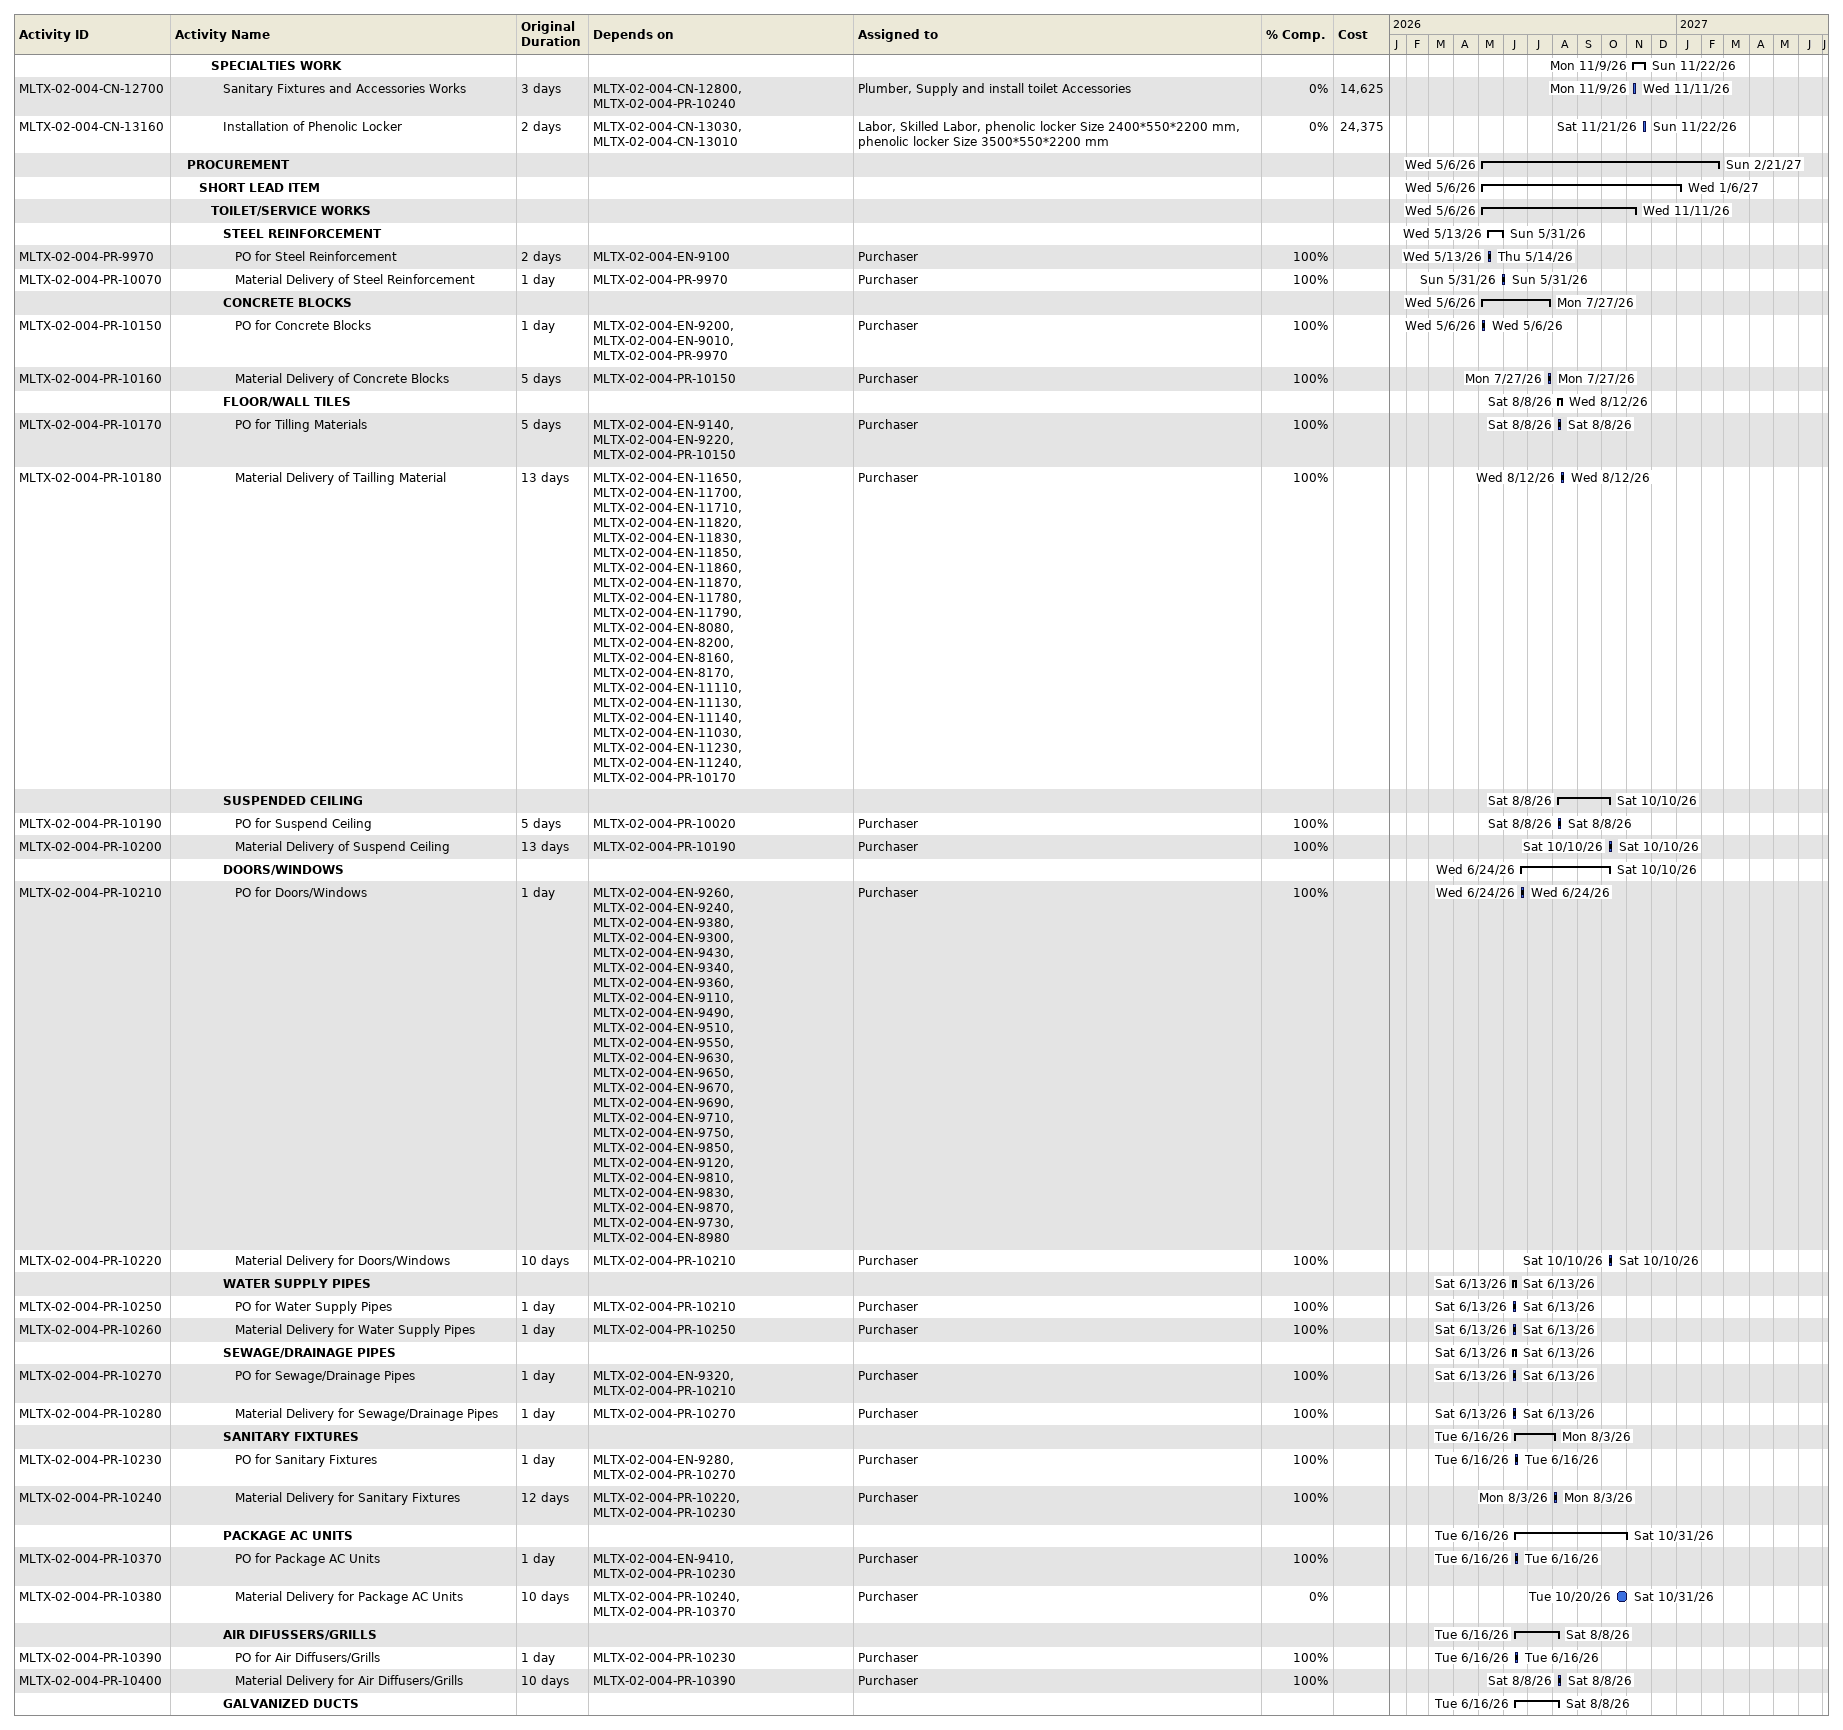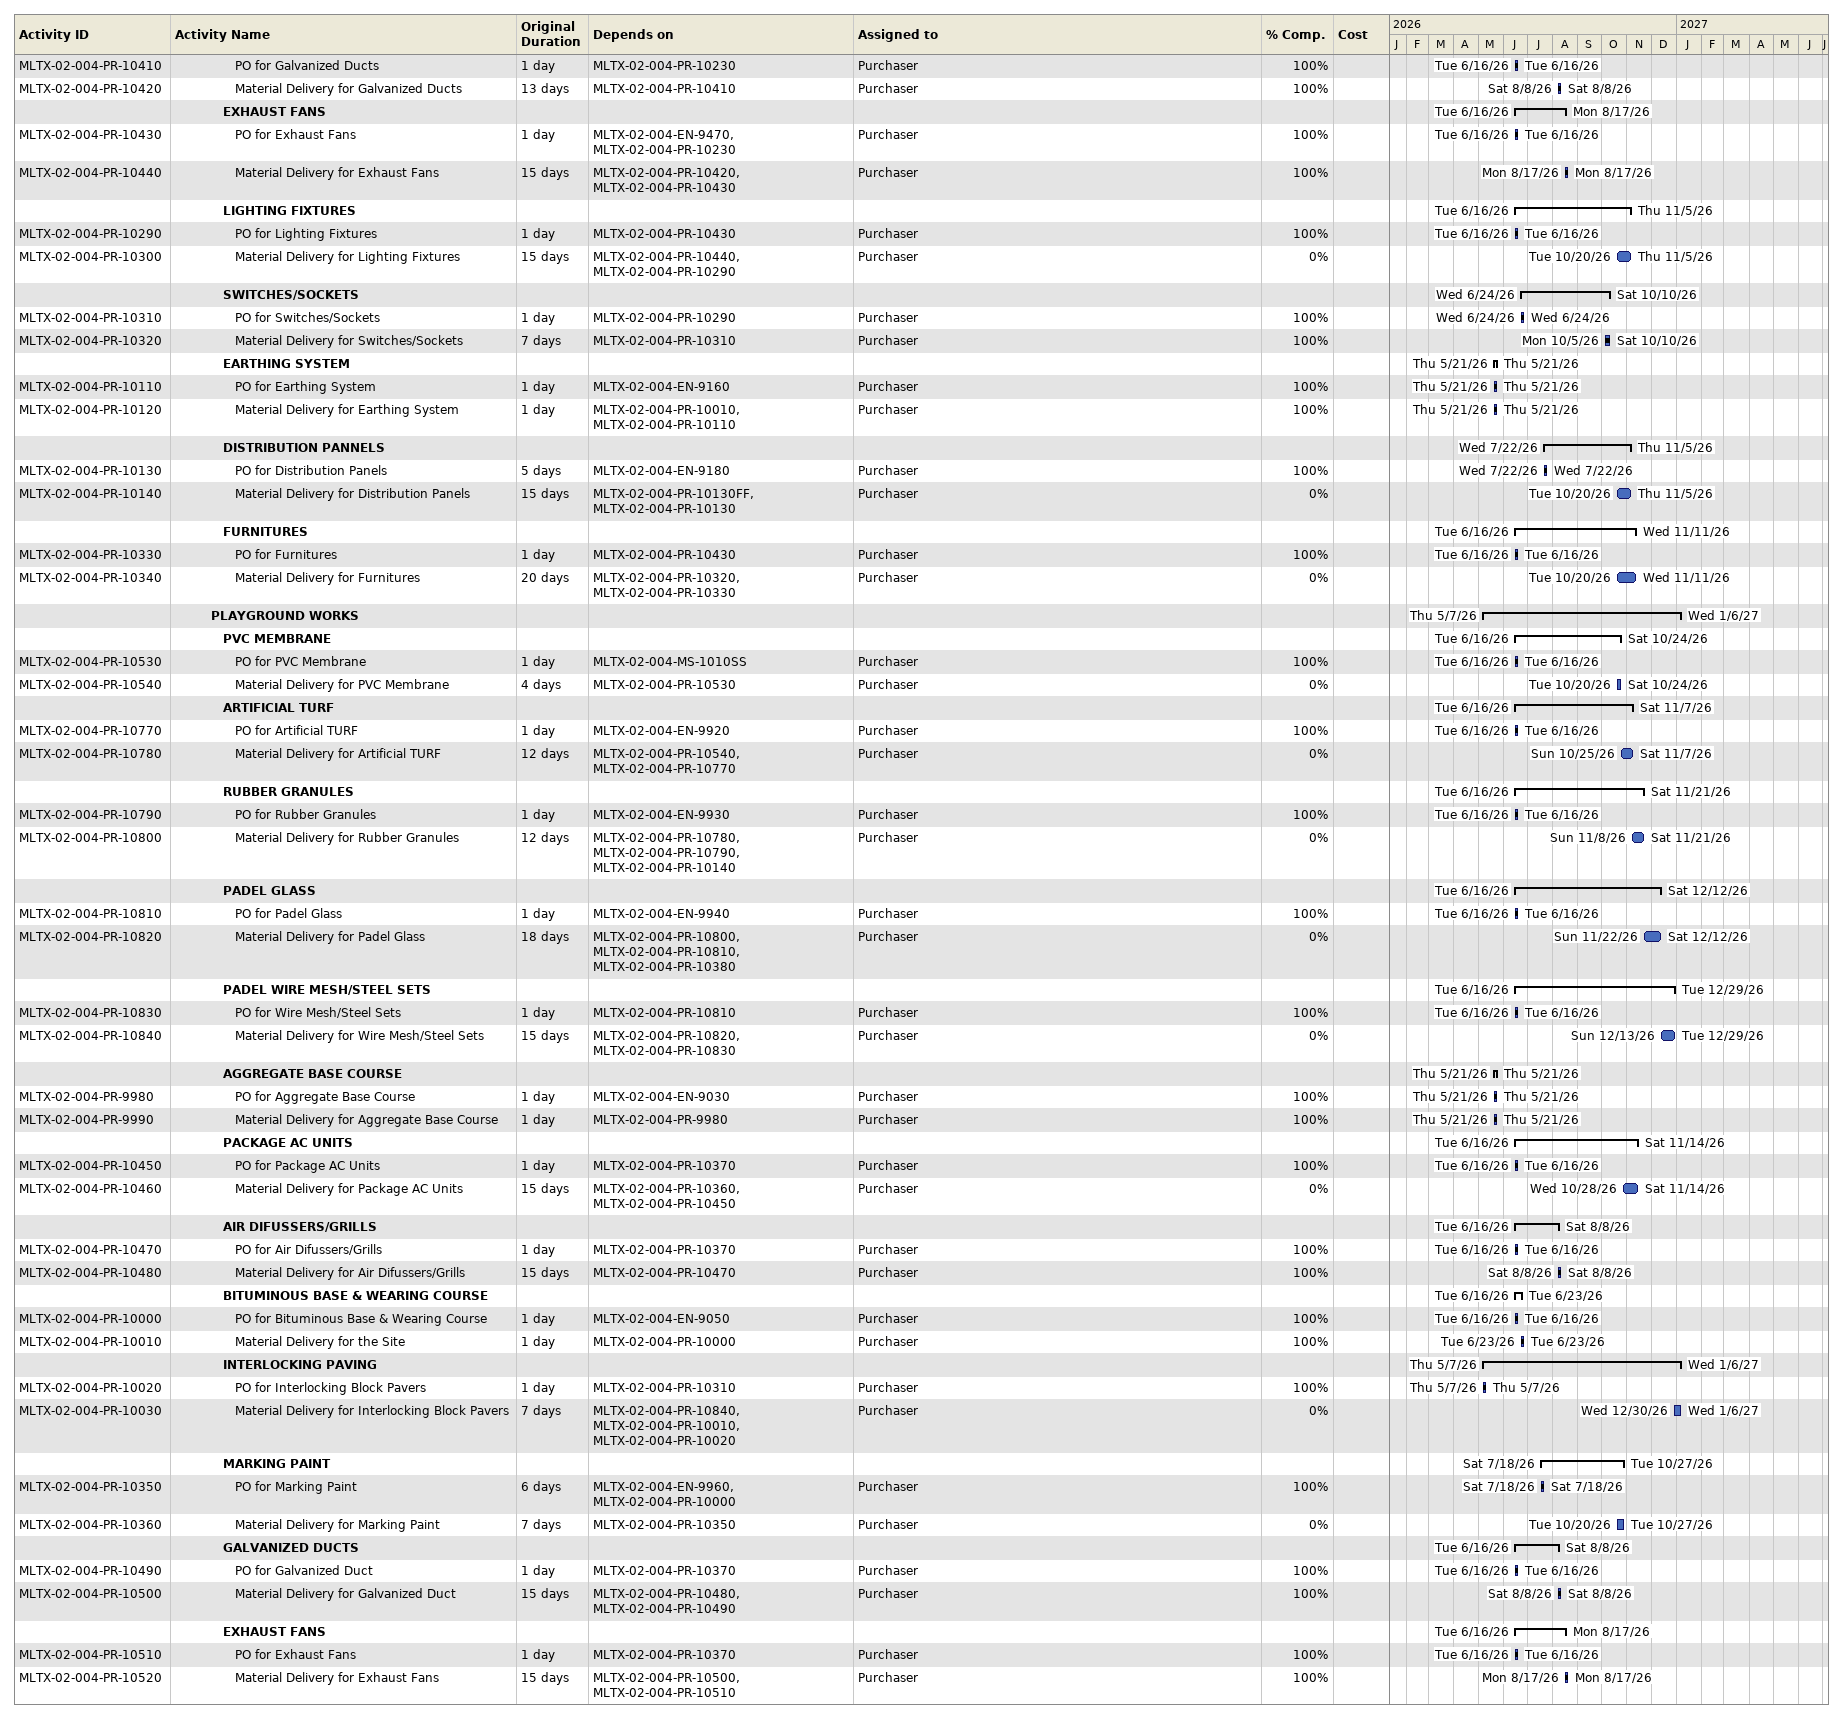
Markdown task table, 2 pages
| ID | Level | Task | Original duration | Start | Finish | Predecessors | Resources | % complete | Cost |
|---|---|---|---|---|---|---|---|---|---|
|  | 4 | **SPECIALTIES WORK** |  | 2026-11-09 | 2026-11-22 |  |  |  |  |
| MLTX-02-004-CN-12700 | 5 | Sanitary Fixtures and Accessories Works | 3d | 2026-11-09 | 2026-11-11 | MLTX-02-004-CN-12800, MLTX-02-004-PR-10240 | Plumber, Supply and install toilet Accessories | 0 | 14625 |
| MLTX-02-004-CN-13160 | 5 | Installation of Phenolic Locker | 2d | 2026-11-21 | 2026-11-22 | MLTX-02-004-CN-13030, MLTX-02-004-CN-13010 | Labor, Skilled Labor, phenolic locker Size 2400*550*2200 mm, phenolic locker Size 3500*550*2200 mm | 0 | 24375 |
|  | 2 | **PROCUREMENT** |  | 2026-05-06 | 2027-02-21 |  |  |  |  |
|  | 3 | **SHORT LEAD ITEM** |  | 2026-05-06 | 2027-01-06 |  |  |  |  |
|  | 4 | **TOILET/SERVICE WORKS** |  | 2026-05-06 | 2026-11-11 |  |  |  |  |
|  | 5 | **STEEL REINFORCEMENT** |  | 2026-05-13 | 2026-05-31 |  |  |  |  |
| MLTX-02-004-PR-9970 | 6 | PO for Steel Reinforcement | 2d | 2026-05-13 | 2026-05-14 | MLTX-02-004-EN-9100 | Purchaser | 100 |  |
| MLTX-02-004-PR-10070 | 6 | Material Delivery of Steel Reinforcement | 1d | 2026-05-31 | 2026-05-31 | MLTX-02-004-PR-9970 | Purchaser | 100 |  |
|  | 5 | **CONCRETE BLOCKS** |  | 2026-05-06 | 2026-07-27 |  |  |  |  |
| MLTX-02-004-PR-10150 | 6 | PO for Concrete Blocks | 1d | 2026-05-06 | 2026-05-06 | MLTX-02-004-EN-9200, MLTX-02-004-EN-9010, MLTX-02-004-PR-9970 | Purchaser | 100 |  |
| MLTX-02-004-PR-10160 | 6 | Material Delivery of Concrete Blocks | 5d | 2026-07-27 | 2026-07-27 | MLTX-02-004-PR-10150 | Purchaser | 100 |  |
|  | 5 | **FLOOR/WALL TILES** |  | 2026-08-08 | 2026-08-12 |  |  |  |  |
| MLTX-02-004-PR-10170 | 6 | PO for Tilling Materials | 5d | 2026-08-08 | 2026-08-08 | MLTX-02-004-EN-9140, MLTX-02-004-EN-9220, MLTX-02-004-PR-10150 | Purchaser | 100 |  |
| MLTX-02-004-PR-10180 | 6 | Material Delivery of Tailling Material | 13d | 2026-08-12 | 2026-08-12 | MLTX-02-004-EN-11650, MLTX-02-004-EN-11700, MLTX-02-004-EN-11710, MLTX-02-004-EN-11820, MLTX-02-004-EN-11830, MLTX-02-004-EN-11850, MLTX-02-004-EN-11860, MLTX-02-004-EN-11870, MLTX-02-004-EN-11780, MLTX-02-004-EN-11790, MLTX-02-004-EN-8080, MLTX-02-004-EN-8200, MLTX-02-004-EN-8160, MLTX-02-004-EN-8170, MLTX-02-004-EN-11110, MLTX-02-004-EN-11130, MLTX-02-004-EN-11140, MLTX-02-004-EN-11030, MLTX-02-004-EN-11230, MLTX-02-004-EN-11240, MLTX-02-004-PR-10170 | Purchaser | 100 |  |
|  | 5 | **SUSPENDED CEILING** |  | 2026-08-08 | 2026-10-10 |  |  |  |  |
| MLTX-02-004-PR-10190 | 6 | PO for Suspend Ceiling | 5d | 2026-08-08 | 2026-08-08 | MLTX-02-004-PR-10020 | Purchaser | 100 |  |
| MLTX-02-004-PR-10200 | 6 | Material Delivery of Suspend Ceiling | 13d | 2026-10-10 | 2026-10-10 | MLTX-02-004-PR-10190 | Purchaser | 100 |  |
|  | 5 | **DOORS/WINDOWS** |  | 2026-06-24 | 2026-10-10 |  |  |  |  |
| MLTX-02-004-PR-10210 | 6 | PO for Doors/Windows | 1d | 2026-06-24 | 2026-06-24 | MLTX-02-004-EN-9260, MLTX-02-004-EN-9240, MLTX-02-004-EN-9380, MLTX-02-004-EN-9300, MLTX-02-004-EN-9430, MLTX-02-004-EN-9340, MLTX-02-004-EN-9360, MLTX-02-004-EN-9110, MLTX-02-004-EN-9490, MLTX-02-004-EN-9510, MLTX-02-004-EN-9550, MLTX-02-004-EN-9630, MLTX-02-004-EN-9650, MLTX-02-004-EN-9670, MLTX-02-004-EN-9690, MLTX-02-004-EN-9710, MLTX-02-004-EN-9750, MLTX-02-004-EN-9850, MLTX-02-004-EN-9120, MLTX-02-004-EN-9810, MLTX-02-004-EN-9830, MLTX-02-004-EN-9870, MLTX-02-004-EN-9730, MLTX-02-004-EN-8980 | Purchaser | 100 |  |
| MLTX-02-004-PR-10220 | 6 | Material Delivery for Doors/Windows | 10d | 2026-10-10 | 2026-10-10 | MLTX-02-004-PR-10210 | Purchaser | 100 |  |
|  | 5 | **WATER SUPPLY PIPES** |  | 2026-06-13 | 2026-06-13 |  |  |  |  |
| MLTX-02-004-PR-10250 | 6 | PO for Water Supply Pipes | 1d | 2026-06-13 | 2026-06-13 | MLTX-02-004-PR-10210 | Purchaser | 100 |  |
| MLTX-02-004-PR-10260 | 6 | Material Delivery for Water Supply Pipes | 1d | 2026-06-13 | 2026-06-13 | MLTX-02-004-PR-10250 | Purchaser | 100 |  |
|  | 5 | **SEWAGE/DRAINAGE PIPES** |  | 2026-06-13 | 2026-06-13 |  |  |  |  |
| MLTX-02-004-PR-10270 | 6 | PO for Sewage/Drainage Pipes | 1d | 2026-06-13 | 2026-06-13 | MLTX-02-004-EN-9320, MLTX-02-004-PR-10210 | Purchaser | 100 |  |
| MLTX-02-004-PR-10280 | 6 | Material Delivery for Sewage/Drainage Pipes | 1d | 2026-06-13 | 2026-06-13 | MLTX-02-004-PR-10270 | Purchaser | 100 |  |
|  | 5 | **SANITARY FIXTURES** |  | 2026-06-16 | 2026-08-03 |  |  |  |  |
| MLTX-02-004-PR-10230 | 6 | PO for Sanitary Fixtures | 1d | 2026-06-16 | 2026-06-16 | MLTX-02-004-EN-9280, MLTX-02-004-PR-10270 | Purchaser | 100 |  |
| MLTX-02-004-PR-10240 | 6 | Material Delivery for Sanitary Fixtures | 12d | 2026-08-03 | 2026-08-03 | MLTX-02-004-PR-10220, MLTX-02-004-PR-10230 | Purchaser | 100 |  |
|  | 5 | **PACKAGE AC UNITS** |  | 2026-06-16 | 2026-10-31 |  |  |  |  |
| MLTX-02-004-PR-10370 | 6 | PO for Package AC Units | 1d | 2026-06-16 | 2026-06-16 | MLTX-02-004-EN-9410, MLTX-02-004-PR-10230 | Purchaser | 100 |  |
| MLTX-02-004-PR-10380 | 6 | Material Delivery for Package AC Units | 10d | 2026-10-20 | 2026-10-31 | MLTX-02-004-PR-10240, MLTX-02-004-PR-10370 | Purchaser | 0 |  |
|  | 5 | **AIR DIFUSSERS/GRILLS** |  | 2026-06-16 | 2026-08-08 |  |  |  |  |
| MLTX-02-004-PR-10390 | 6 | PO for Air Diffusers/Grills | 1d | 2026-06-16 | 2026-06-16 | MLTX-02-004-PR-10230 | Purchaser | 100 |  |
| MLTX-02-004-PR-10400 | 6 | Material Delivery for Air Diffusers/Grills | 10d | 2026-08-08 | 2026-08-08 | MLTX-02-004-PR-10390 | Purchaser | 100 |  |
|  | 5 | **GALVANIZED DUCTS** |  | 2026-06-16 | 2026-08-08 |  |  |  |  |
| MLTX-02-004-PR-10410 | 6 | PO for Galvanized Ducts | 1d | 2026-06-16 | 2026-06-16 | MLTX-02-004-PR-10230 | Purchaser | 100 |  |
| MLTX-02-004-PR-10420 | 6 | Material Delivery for Galvanized Ducts | 13d | 2026-08-08 | 2026-08-08 | MLTX-02-004-PR-10410 | Purchaser | 100 |  |
|  | 5 | **EXHAUST FANS** |  | 2026-06-16 | 2026-08-17 |  |  |  |  |
| MLTX-02-004-PR-10430 | 6 | PO for Exhaust Fans | 1d | 2026-06-16 | 2026-06-16 | MLTX-02-004-EN-9470, MLTX-02-004-PR-10230 | Purchaser | 100 |  |
| MLTX-02-004-PR-10440 | 6 | Material Delivery for Exhaust Fans | 15d | 2026-08-17 | 2026-08-17 | MLTX-02-004-PR-10420, MLTX-02-004-PR-10430 | Purchaser | 100 |  |
|  | 5 | **LIGHTING FIXTURES** |  | 2026-06-16 | 2026-11-05 |  |  |  |  |
| MLTX-02-004-PR-10290 | 6 | PO for Lighting Fixtures | 1d | 2026-06-16 | 2026-06-16 | MLTX-02-004-PR-10430 | Purchaser | 100 |  |
| MLTX-02-004-PR-10300 | 6 | Material Delivery for Lighting Fixtures | 15d | 2026-10-20 | 2026-11-05 | MLTX-02-004-PR-10440, MLTX-02-004-PR-10290 | Purchaser | 0 |  |
|  | 5 | **SWITCHES/SOCKETS** |  | 2026-06-24 | 2026-10-10 |  |  |  |  |
| MLTX-02-004-PR-10310 | 6 | PO for Switches/Sockets | 1d | 2026-06-24 | 2026-06-24 | MLTX-02-004-PR-10290 | Purchaser | 100 |  |
| MLTX-02-004-PR-10320 | 6 | Material Delivery for Switches/Sockets | 7d | 2026-10-05 | 2026-10-10 | MLTX-02-004-PR-10310 | Purchaser | 100 |  |
|  | 5 | **EARTHING SYSTEM** |  | 2026-05-21 | 2026-05-21 |  |  |  |  |
| MLTX-02-004-PR-10110 | 6 | PO for Earthing System | 1d | 2026-05-21 | 2026-05-21 | MLTX-02-004-EN-9160 | Purchaser | 100 |  |
| MLTX-02-004-PR-10120 | 6 | Material Delivery for Earthing System | 1d | 2026-05-21 | 2026-05-21 | MLTX-02-004-PR-10010, MLTX-02-004-PR-10110 | Purchaser | 100 |  |
|  | 5 | **DISTRIBUTION PANNELS** |  | 2026-07-22 | 2026-11-05 |  |  |  |  |
| MLTX-02-004-PR-10130 | 6 | PO for Distribution Panels | 5d | 2026-07-22 | 2026-07-22 | MLTX-02-004-EN-9180 | Purchaser | 100 |  |
| MLTX-02-004-PR-10140 | 6 | Material Delivery for Distribution Panels | 15d | 2026-10-20 | 2026-11-05 | MLTX-02-004-PR-10130FF, MLTX-02-004-PR-10130 | Purchaser | 0 |  |
|  | 5 | **FURNITURES** |  | 2026-06-16 | 2026-11-11 |  |  |  |  |
| MLTX-02-004-PR-10330 | 6 | PO for Furnitures | 1d | 2026-06-16 | 2026-06-16 | MLTX-02-004-PR-10430 | Purchaser | 100 |  |
| MLTX-02-004-PR-10340 | 6 | Material Delivery for Furnitures | 20d | 2026-10-20 | 2026-11-11 | MLTX-02-004-PR-10320, MLTX-02-004-PR-10330 | Purchaser | 0 |  |
|  | 4 | **PLAYGROUND WORKS** |  | 2026-05-07 | 2027-01-06 |  |  |  |  |
|  | 5 | **PVC MEMBRANE** |  | 2026-06-16 | 2026-10-24 |  |  |  |  |
| MLTX-02-004-PR-10530 | 6 | PO for PVC Membrane | 1d | 2026-06-16 | 2026-06-16 | MLTX-02-004-MS-1010SS | Purchaser | 100 |  |
| MLTX-02-004-PR-10540 | 6 | Material Delivery for PVC Membrane | 4d | 2026-10-20 | 2026-10-24 | MLTX-02-004-PR-10530 | Purchaser | 0 |  |
|  | 5 | **ARTIFICIAL TURF** |  | 2026-06-16 | 2026-11-07 |  |  |  |  |
| MLTX-02-004-PR-10770 | 6 | PO for Artificial TURF | 1d | 2026-06-16 | 2026-06-16 | MLTX-02-004-EN-9920 | Purchaser | 100 |  |
| MLTX-02-004-PR-10780 | 6 | Material Delivery for Artificial TURF | 12d | 2026-10-25 | 2026-11-07 | MLTX-02-004-PR-10540, MLTX-02-004-PR-10770 | Purchaser | 0 |  |
|  | 5 | **RUBBER GRANULES** |  | 2026-06-16 | 2026-11-21 |  |  |  |  |
| MLTX-02-004-PR-10790 | 6 | PO for Rubber Granules | 1d | 2026-06-16 | 2026-06-16 | MLTX-02-004-EN-9930 | Purchaser | 100 |  |
| MLTX-02-004-PR-10800 | 6 | Material Delivery for Rubber Granules | 12d | 2026-11-08 | 2026-11-21 | MLTX-02-004-PR-10780, MLTX-02-004-PR-10790, MLTX-02-004-PR-10140 | Purchaser | 0 |  |
|  | 5 | **PADEL GLASS** |  | 2026-06-16 | 2026-12-12 |  |  |  |  |
| MLTX-02-004-PR-10810 | 6 | PO for Padel Glass | 1d | 2026-06-16 | 2026-06-16 | MLTX-02-004-EN-9940 | Purchaser | 100 |  |
| MLTX-02-004-PR-10820 | 6 | Material Delivery for Padel Glass | 18d | 2026-11-22 | 2026-12-12 | MLTX-02-004-PR-10800, MLTX-02-004-PR-10810, MLTX-02-004-PR-10380 | Purchaser | 0 |  |
|  | 5 | **PADEL WIRE MESH/STEEL SETS** |  | 2026-06-16 | 2026-12-29 |  |  |  |  |
| MLTX-02-004-PR-10830 | 6 | PO for Wire Mesh/Steel Sets | 1d | 2026-06-16 | 2026-06-16 | MLTX-02-004-PR-10810 | Purchaser | 100 |  |
| MLTX-02-004-PR-10840 | 6 | Material Delivery for Wire Mesh/Steel Sets | 15d | 2026-12-13 | 2026-12-29 | MLTX-02-004-PR-10820, MLTX-02-004-PR-10830 | Purchaser | 0 |  |
|  | 5 | **AGGREGATE BASE COURSE** |  | 2026-05-21 | 2026-05-21 |  |  |  |  |
| MLTX-02-004-PR-9980 | 6 | PO for Aggregate Base Course | 1d | 2026-05-21 | 2026-05-21 | MLTX-02-004-EN-9030 | Purchaser | 100 |  |
| MLTX-02-004-PR-9990 | 6 | Material Delivery for Aggregate Base Course | 1d | 2026-05-21 | 2026-05-21 | MLTX-02-004-PR-9980 | Purchaser | 100 |  |
|  | 5 | **PACKAGE AC UNITS** |  | 2026-06-16 | 2026-11-14 |  |  |  |  |
| MLTX-02-004-PR-10450 | 6 | PO for Package AC Units | 1d | 2026-06-16 | 2026-06-16 | MLTX-02-004-PR-10370 | Purchaser | 100 |  |
| MLTX-02-004-PR-10460 | 6 | Material Delivery for Package AC Units | 15d | 2026-10-28 | 2026-11-14 | MLTX-02-004-PR-10360, MLTX-02-004-PR-10450 | Purchaser | 0 |  |
|  | 5 | **AIR DIFUSSERS/GRILLS** |  | 2026-06-16 | 2026-08-08 |  |  |  |  |
| MLTX-02-004-PR-10470 | 6 | PO for Air Difussers/Grills | 1d | 2026-06-16 | 2026-06-16 | MLTX-02-004-PR-10370 | Purchaser | 100 |  |
| MLTX-02-004-PR-10480 | 6 | Material Delivery for Air Difussers/Grills | 15d | 2026-08-08 | 2026-08-08 | MLTX-02-004-PR-10470 | Purchaser | 100 |  |
|  | 5 | **BITUMINOUS BASE & WEARING COURSE** |  | 2026-06-16 | 2026-06-23 |  |  |  |  |
| MLTX-02-004-PR-10000 | 6 | PO for Bituminous Base & Wearing Course | 1d | 2026-06-16 | 2026-06-16 | MLTX-02-004-EN-9050 | Purchaser | 100 |  |
| MLTX-02-004-PR-10010 | 6 | Material Delivery for the Site | 1d | 2026-06-23 | 2026-06-23 | MLTX-02-004-PR-10000 | Purchaser | 100 |  |
|  | 5 | **INTERLOCKING PAVING** |  | 2026-05-07 | 2027-01-06 |  |  |  |  |
| MLTX-02-004-PR-10020 | 6 | PO for Interlocking Block Pavers | 1d | 2026-05-07 | 2026-05-07 | MLTX-02-004-PR-10310 | Purchaser | 100 |  |
| MLTX-02-004-PR-10030 | 6 | Material Delivery for Interlocking Block Pavers | 7d | 2026-12-30 | 2027-01-06 | MLTX-02-004-PR-10840, MLTX-02-004-PR-10010, MLTX-02-004-PR-10020 | Purchaser | 0 |  |
|  | 5 | **MARKING PAINT** |  | 2026-07-18 | 2026-10-27 |  |  |  |  |
| MLTX-02-004-PR-10350 | 6 | PO for Marking Paint | 6d | 2026-07-18 | 2026-07-18 | MLTX-02-004-EN-9960, MLTX-02-004-PR-10000 | Purchaser | 100 |  |
| MLTX-02-004-PR-10360 | 6 | Material Delivery for Marking Paint | 7d | 2026-10-20 | 2026-10-27 | MLTX-02-004-PR-10350 | Purchaser | 0 |  |
|  | 5 | **GALVANIZED DUCTS** |  | 2026-06-16 | 2026-08-08 |  |  |  |  |
| MLTX-02-004-PR-10490 | 6 | PO for Galvanized Duct | 1d | 2026-06-16 | 2026-06-16 | MLTX-02-004-PR-10370 | Purchaser | 100 |  |
| MLTX-02-004-PR-10500 | 6 | Material Delivery for Galvanized Duct | 15d | 2026-08-08 | 2026-08-08 | MLTX-02-004-PR-10480, MLTX-02-004-PR-10490 | Purchaser | 100 |  |
|  | 5 | **EXHAUST FANS** |  | 2026-06-16 | 2026-08-17 |  |  |  |  |
| MLTX-02-004-PR-10510 | 6 | PO for Exhaust Fans | 1d | 2026-06-16 | 2026-06-16 | MLTX-02-004-PR-10370 | Purchaser | 100 |  |
| MLTX-02-004-PR-10520 | 6 | Material Delivery for Exhaust Fans | 15d | 2026-08-17 | 2026-08-17 | MLTX-02-004-PR-10500, MLTX-02-004-PR-10510 | Purchaser | 100 |  |
